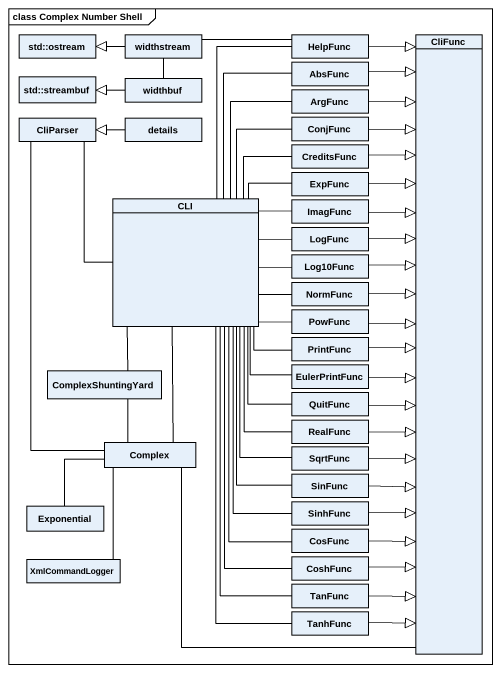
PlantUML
@startuml
mainframe class Complex Number Shell
hide circle
hide empty members
class "std::ostream" as std_ostream
class widthstream
class HelpFunc
class CliFunc
class "std::streambuf" as std_streambuf
class widthbuf
class AbsFunc
class CliParser
class details
class ArgFunc
class ConjFunc
class CreditsFunc
class CLI
class ExpFunc
class ImagFunc
class LogFunc
class Log10Func
class NormFunc
class PowFunc
class PrintFunc
class ComplexShuntingYard
class EulerPrintFunc
class QuitFunc
class RealFunc
class Complex
class SqrtFunc
class Exponential
class SinFunc
class SinhFunc
class CosFunc
class XmlCommandLogger
class CoshFunc
class TanFunc
class TanhFunc
widthstream -left-|> std_ostream
widthstream -- widthbuf
HelpFunc -left- widthstream
HelpFunc --|> CliFunc
CliFunc -left- Complex
widthbuf -left-|> std_streambuf
AbsFunc --|> CliFunc
AbsFunc -- CLI
CliParser -- Complex
details -left-|> CliParser
ArgFunc --|> CliFunc
ArgFunc -- CLI
ConjFunc --|> CliFunc
ConjFunc -- CLI
CreditsFunc --|> CliFunc
CreditsFunc -- CLI
CLI -up- HelpFunc
CLI -up- CliParser
CLI -- ComplexShuntingYard
CLI -- Complex
ExpFunc --|> CliFunc
ExpFunc -left- CLI
ImagFunc --|> CliFunc
ImagFunc -left- CLI
LogFunc --|> CliFunc
LogFunc -left- CLI
Log10Func --|> CliFunc
Log10Func -left- CLI
NormFunc -right-|> CliFunc
NormFunc -left- CLI
PowFunc -right-|> CliFunc
PowFunc -left- CLI
PrintFunc -right-|> CliFunc
PrintFunc -left- CLI
ComplexShuntingYard -- Complex
EulerPrintFunc -right-|> CliFunc
EulerPrintFunc -up- CLI
QuitFunc -right-|> CliFunc
QuitFunc -up- CLI
RealFunc -up-|> CliFunc
RealFunc -up- CLI
Complex -- Exponential
SqrtFunc -up-|> CliFunc
SqrtFunc -up- CLI
SinFunc -up-|> CliFunc
SinFunc -up- CLI
SinhFunc -up-|> CliFunc
SinhFunc -up- CLI
CosFunc -up-|> CliFunc
CosFunc -up- CLI
XmlCommandLogger -up- Complex
CoshFunc -up-|> CliFunc
CoshFunc -up- CLI
TanFunc -up-|> CliFunc
TanFunc -up- CLI
TanhFunc -up-|> CliFunc
TanhFunc -up- CLI
@enduml
